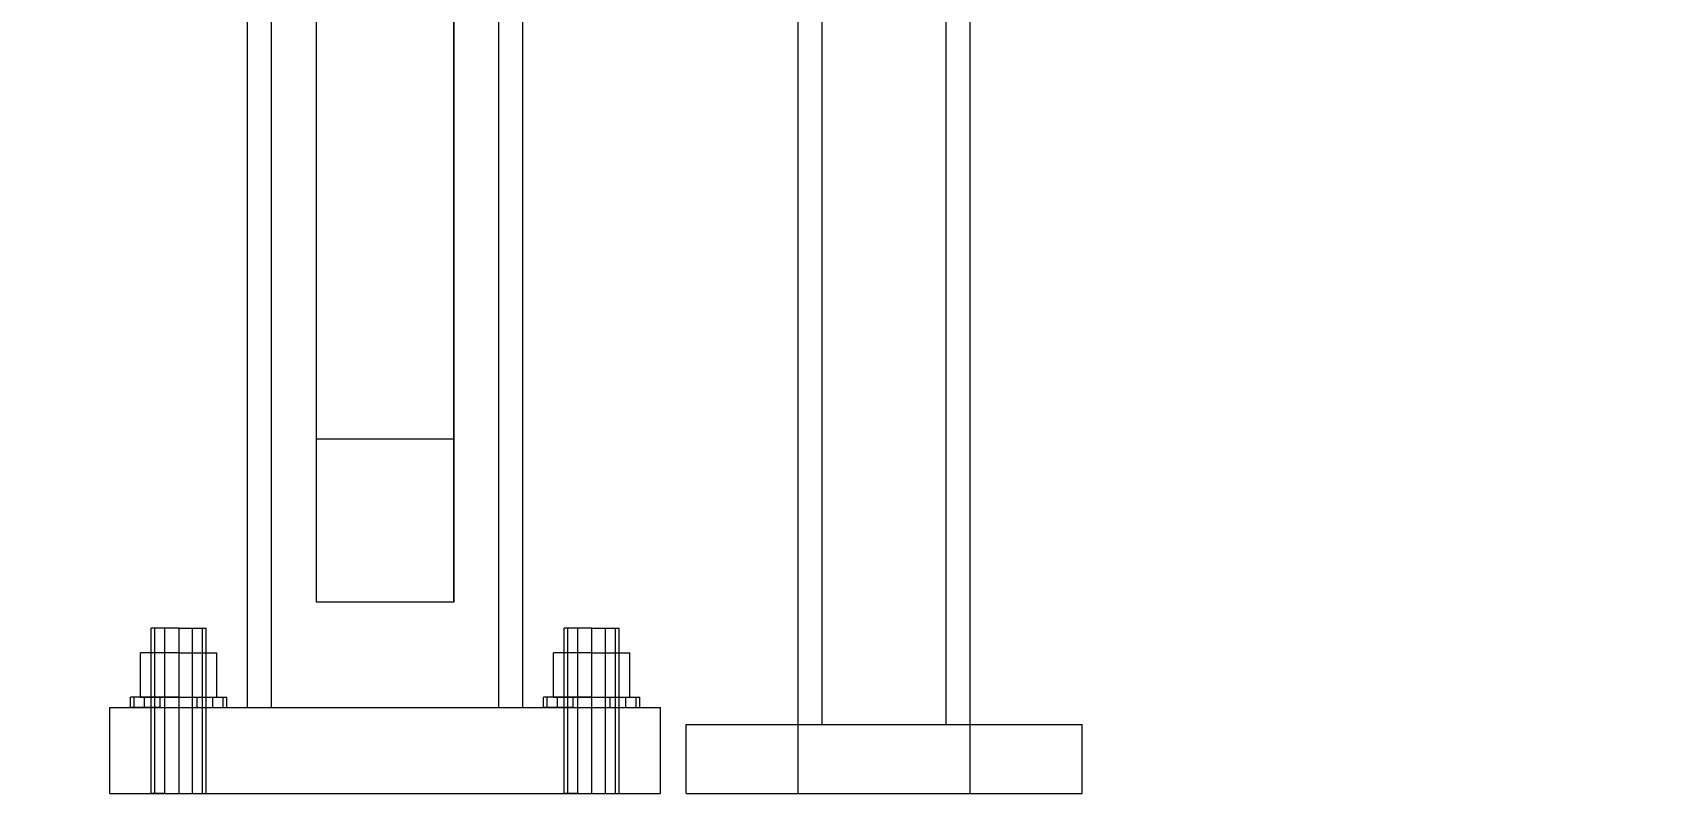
# Model space of a CAD drawing. Header units: millimetres. Extents: x -2500 to 58855, y -53268 to 6837.
# Drawn here: x -532.5 to -60.8, y -36000 to -35779 of the extents above; entities that cross this region are included whole.
import ezdxf

# ---------------------------------------------------------------- set-up
doc = ezdxf.new("R2010")
doc.units = ezdxf.units.MM
for name, color, linetype, lineweight in [('COTAS_O', 1, 'Continuous', 0), ('frontal_C01', 7, 'Continuous', 0), ('frontal_C02', 7, 'Continuous', 0), ('frontal_C03', 7, 'Continuous', 0), ('frontal_C05', 7, 'Continuous', 0)]:
    doc.layers.add(name, color=color, linetype=linetype, lineweight=lineweight)
doc.dimstyles.new('R19_100', dxfattribs={"dimtxt": 250, "dimasz": 150, "dimexe": 150, "dimexo": 80, "dimgap": 100, "dimtad": 1, "dimtih": 1, "dimtoh": 1, "dimdsep": 46, "dimcen": 0.09, "dimadec": 0, "dimazin": 0, "dimtfac": 1, "dimtdec": 4, "dimtofl": 0, "dimtmove": 0, "dimatfit": 3, "dimfxl": 1, "dimtolj": 1, "dimtzin": 0, "dimarcsym": 0})

# ---------------------------------------------------------------- blocks, each defined once
blk = doc.blocks.new('*D45')
at = {"layer": 'COTAS_O', "color": 0, "lineweight": -2, "transparency": 16777216}
for p, q in [((-1480, -35920), (-1480, -35150)), ((490, -35920), (490, -35150)), ((-1330, -35300), (340, -35300))]:
    blk.add_line(p, q, dxfattribs=at)
at = {"layer": 'COTAS_O', "color": 0, "transparency": 16777216}
for points in [[(-1330, -35275), (-1330, -35325), (-1480, -35300)], [(340, -35275), (340, -35325), (490, -35300)]]:
    blk.add_solid(points, dxfattribs=at)
at = {"layer": 'Defpoints', "color": 0, "transparency": 16777216}
for p in [(490, -35300), (-1480, -36000), (490, -36000)]:
    blk.add_point(p, dxfattribs=at)
blk = doc.blocks.new('*D47')
at = {"layer": 'COTAS_O', "color": 0, "lineweight": -2, "transparency": 16777216}
for p, q in [((-1400, -35920), (-1400, -35150)), ((1400, -35920), (1400, -35150)), ((-1250, -35300), (1250, -35300))]:
    blk.add_line(p, q, dxfattribs=at)
at = {"layer": 'COTAS_O', "color": 0, "transparency": 16777216}
for points in [[(-1250, -35275), (-1250, -35325), (-1400, -35300)], [(1250, -35275), (1250, -35325), (1400, -35300)]]:
    blk.add_solid(points, dxfattribs=at)
at = {"layer": 'Defpoints', "color": 0, "transparency": 16777216}
for p in [(1400, -35300), (-1400, -36000), (1400, -36000)]:
    blk.add_point(p, dxfattribs=at)

msp = doc.modelspace()

# ---------------------------------------------------------------- linework, layer by layer
at = {"layer": 'frontal_C01'}
for p, q in [((-470, -35975), (-470, -34088.498)), ((-463, -35975), (-463, -34088.498)), ((-397, -35975), (-397, -34088.498)), ((-390, -35975), (-390, -34088.498)), ((-470, -35975), (-470, -34888.934)), ((-463, -35975), (-463, -34888.934)), ((-397, -35975), (-397, -34888.934)), ((-390, -35975), (-390, -34888.934)), ((-470, -35975), (-470, -35689.369)), ((-463, -35975), (-463, -35689.369)), ((-397, -35975), (-397, -35689.369)), ((-390, -35975), (-390, -35689.369)), ((-450, -35897.026), (-450, -35706.138)), ((-410, -35706.138), (-410, -35897.026)), ((-450, -35944.394), (-450, -35753.506)), ((-410, -35944.394), (-410, -35753.506)), ((-450, -35944.394), (-450, -35897.026)), ((-450, -35897.026), (-410, -35897.026)), ((-410, -35897.026), (-410, -35944.394)), ((-410, -35944.394), (-450, -35944.394)), ((-496.928, -35952), (-498, -35952)), ((-498, -36000), (-498, -35952)), ((-494, -35952), (-496.928, -35952)), ((-496.928, -36000), (-496.928, -35952)), ((-490, -35952), (-494, -35952)), ((-494, -36000), (-494, -35952)), ((-490, -35952), (-486, -35952)), ((-490, -35952), (-490, -36000)), ((-486, -35952), (-483.072, -35952)), ((-486, -36000), (-486, -35952)), ((-483.072, -35952), (-482, -35952)), ((-483.072, -36000), (-483.072, -35952)), ((-482, -36000), (-482, -35952)), ((-376.928, -35952), (-378, -35952)), ((-378, -36000), (-378, -35952)), ((-374, -35952), (-376.928, -35952)), ((-376.928, -36000), (-376.928, -35952)), ((-370, -35952), (-374, -35952)), ((-374, -36000), (-374, -35952)), ((-370, -35952), (-366, -35952)), ((-370, -35952), (-370, -36000)), ((-366, -35952), (-363.072, -35952)), ((-366, -36000), (-366, -35952)), ((-363.072, -35952), (-362, -35952)), ((-363.072, -36000), (-363.072, -35952)), ((-362, -36000), (-362, -35952)), ((-490, -35959.2), (-501.085, -35959.2)), ((-501.085, -35972), (-501.085, -35959.2)), ((-490, -35959.2), (-478.915, -35959.2)), ((-490, -35959.2), (-490, -35972)), ((-478.915, -35972), (-478.915, -35959.2)), ((-370, -35959.2), (-381.085, -35959.2)), ((-381.085, -35972), (-381.085, -35959.2)), ((-370, -35959.2), (-358.915, -35959.2)), ((-370, -35959.2), (-370, -35972)), ((-358.915, -35972), (-358.915, -35959.2)), ((-502.934, -35972), (-504, -35972)), ((-504, -35975), (-504, -35972)), ((-499.899, -35972), (-502.934, -35972)), ((-502.934, -35975), (-502.934, -35972)), ((-501.085, -35972), (-490, -35972)), ((-495.358, -35972), (-499.899, -35972)), ((-499.899, -35975), (-499.899, -35972)), ((-490, -35972), (-495.358, -35972)), ((-495.358, -35975), (-495.358, -35972)), ((-490, -35972), (-484.642, -35972)), ((-490, -35972), (-490, -35975)), ((-490, -35972), (-478.915, -35972)), ((-484.642, -35972), (-480.101, -35972)), ((-484.642, -35975), (-484.642, -35972)), ((-480.101, -35972), (-477.066, -35972)), ((-480.101, -35975), (-480.101, -35972)), ((-477.066, -35972), (-476, -35972)), ((-477.066, -35975), (-477.066, -35972)), ((-476, -35975), (-476, -35972)), ((-382.934, -35972), (-384, -35972)), ((-384, -35975), (-384, -35972)), ((-379.899, -35972), (-382.934, -35972)), ((-382.934, -35975), (-382.934, -35972)), ((-381.085, -35972), (-370, -35972)), ((-375.358, -35972), (-379.899, -35972)), ((-379.899, -35975), (-379.899, -35972)), ((-370, -35972), (-375.358, -35972)), ((-375.358, -35975), (-375.358, -35972)), ((-370, -35972), (-364.642, -35972)), ((-370, -35972), (-370, -35975)), ((-370, -35972), (-358.915, -35972)), ((-364.642, -35972), (-360.101, -35972)), ((-364.642, -35975), (-364.642, -35972)), ((-360.101, -35972), (-357.066, -35972)), ((-360.101, -35975), (-360.101, -35972)), ((-357.066, -35972), (-356, -35972)), ((-357.066, -35975), (-357.066, -35972)), ((-356, -35975), (-356, -35972)), ((-510, -35975), (-350, -35975)), ((-510, -36000), (-510, -35975)), ((-502.934, -35975), (-504, -35975)), ((-499.899, -35975), (-502.934, -35975)), ((-495.358, -35975), (-499.899, -35975)), ((-495.358, -35975), (-490, -35975)), ((-490, -35975), (-484.642, -35975)), ((-484.642, -35975), (-480.101, -35975)), ((-480.101, -35975), (-477.066, -35975)), ((-477.066, -35975), (-476, -35975)), ((-470, -35975), (-463, -35975)), ((-463, -35975), (-397, -35975)), ((-397, -35975), (-390, -35975)), ((-382.934, -35975), (-384, -35975)), ((-379.899, -35975), (-382.934, -35975)), ((-375.358, -35975), (-379.899, -35975)), ((-375.358, -35975), (-370, -35975)), ((-370, -35975), (-364.642, -35975)), ((-364.642, -35975), (-360.101, -35975)), ((-360.101, -35975), (-357.066, -35975)), ((-357.066, -35975), (-356, -35975)), ((-350, -36000), (-350, -35975)), ((-510, -36000), (-350, -36000)), ((-496.928, -36000), (-498, -36000)), ((-494, -36000), (-496.928, -36000)), ((-494, -36000), (-490, -36000)), ((-490, -36000), (-486, -36000)), ((-486, -36000), (-483.072, -36000)), ((-483.072, -36000), (-482, -36000)), ((-376.928, -36000), (-378, -36000)), ((-374, -36000), (-376.928, -36000)), ((-374, -36000), (-370, -36000)), ((-370, -36000), (-366, -36000)), ((-366, -36000), (-363.072, -36000)), ((-363.072, -36000), (-362, -36000))]:
    msp.add_line(p, q, dxfattribs=at)
at = {"layer": 'frontal_C02'}
for p, q in [((-470, -35975), (-470, -33576.746)), ((-463, -35975), (-463, -33576.746)), ((-397, -35975), (-397, -33576.746)), ((-390, -35975), (-390, -33576.746)), ((-470, -35975), (-470, -34072.136)), ((-463, -35975), (-463, -34072.136)), ((-397, -35975), (-397, -34072.136)), ((-390, -35975), (-390, -34072.136)), ((-470, -35975), (-470, -34861.253)), ((-463, -35975), (-463, -34861.253)), ((-397, -35975), (-397, -34861.253)), ((-390, -35975), (-390, -34861.253)), ((-470, -35975), (-470, -35610.837)), ((-463, -35975), (-463, -35610.837)), ((-397, -35975), (-397, -35610.837)), ((-390, -35975), (-390, -35610.837)), ((-496.928, -35952), (-498, -35952)), ((-498, -36000), (-498, -35952)), ((-494, -35952), (-496.928, -35952)), ((-496.928, -36000), (-496.928, -35952)), ((-490, -35952), (-494, -35952)), ((-494, -36000), (-494, -35952)), ((-490, -35952), (-486, -35952)), ((-490, -35952), (-490, -36000)), ((-486, -35952), (-483.072, -35952)), ((-486, -36000), (-486, -35952)), ((-483.072, -35952), (-482, -35952)), ((-483.072, -36000), (-483.072, -35952)), ((-482, -36000), (-482, -35952)), ((-376.928, -35952), (-378, -35952)), ((-378, -36000), (-378, -35952)), ((-374, -35952), (-376.928, -35952)), ((-376.928, -36000), (-376.928, -35952)), ((-370, -35952), (-374, -35952)), ((-374, -36000), (-374, -35952)), ((-370, -35952), (-366, -35952)), ((-370, -35952), (-370, -36000)), ((-366, -35952), (-363.072, -35952)), ((-366, -36000), (-366, -35952)), ((-363.072, -35952), (-362, -35952)), ((-363.072, -36000), (-363.072, -35952)), ((-362, -36000), (-362, -35952)), ((-490, -35959.2), (-501.085, -35959.2)), ((-501.085, -35972), (-501.085, -35959.2)), ((-490, -35959.2), (-478.915, -35959.2)), ((-490, -35959.2), (-490, -35972)), ((-478.915, -35972), (-478.915, -35959.2)), ((-370, -35959.2), (-381.085, -35959.2)), ((-381.085, -35972), (-381.085, -35959.2)), ((-370, -35959.2), (-358.915, -35959.2)), ((-370, -35959.2), (-370, -35972)), ((-358.915, -35972), (-358.915, -35959.2)), ((-502.934, -35972), (-504, -35972)), ((-504, -35975), (-504, -35972)), ((-499.899, -35972), (-502.934, -35972)), ((-502.934, -35975), (-502.934, -35972)), ((-501.085, -35972), (-490, -35972)), ((-495.358, -35972), (-499.899, -35972)), ((-499.899, -35975), (-499.899, -35972)), ((-490, -35972), (-495.358, -35972)), ((-495.358, -35975), (-495.358, -35972)), ((-490, -35972), (-484.642, -35972)), ((-490, -35972), (-490, -35975)), ((-490, -35972), (-478.915, -35972)), ((-484.642, -35972), (-480.101, -35972)), ((-484.642, -35975), (-484.642, -35972)), ((-480.101, -35972), (-477.066, -35972)), ((-480.101, -35975), (-480.101, -35972)), ((-477.066, -35972), (-476, -35972)), ((-477.066, -35975), (-477.066, -35972)), ((-476, -35975), (-476, -35972)), ((-382.934, -35972), (-384, -35972)), ((-384, -35975), (-384, -35972)), ((-379.899, -35972), (-382.934, -35972)), ((-382.934, -35975), (-382.934, -35972)), ((-381.085, -35972), (-370, -35972)), ((-375.358, -35972), (-379.899, -35972)), ((-379.899, -35975), (-379.899, -35972)), ((-370, -35972), (-375.358, -35972)), ((-375.358, -35975), (-375.358, -35972)), ((-370, -35972), (-364.642, -35972)), ((-370, -35972), (-370, -35975)), ((-370, -35972), (-358.915, -35972)), ((-364.642, -35972), (-360.101, -35972)), ((-364.642, -35975), (-364.642, -35972)), ((-360.101, -35972), (-357.066, -35972)), ((-360.101, -35975), (-360.101, -35972)), ((-357.066, -35972), (-356, -35972)), ((-357.066, -35975), (-357.066, -35972)), ((-356, -35975), (-356, -35972)), ((-510, -35975), (-350, -35975)), ((-510, -36000), (-510, -35975)), ((-502.934, -35975), (-504, -35975)), ((-499.899, -35975), (-502.934, -35975)), ((-495.358, -35975), (-499.899, -35975)), ((-495.358, -35975), (-490, -35975)), ((-490, -35975), (-484.642, -35975)), ((-484.642, -35975), (-480.101, -35975)), ((-480.101, -35975), (-477.066, -35975)), ((-477.066, -35975), (-476, -35975)), ((-470, -35975), (-463, -35975)), ((-463, -35975), (-397, -35975)), ((-397, -35975), (-390, -35975)), ((-382.934, -35975), (-384, -35975)), ((-379.899, -35975), (-382.934, -35975)), ((-375.358, -35975), (-379.899, -35975)), ((-375.358, -35975), (-370, -35975)), ((-370, -35975), (-364.642, -35975)), ((-364.642, -35975), (-360.101, -35975)), ((-360.101, -35975), (-357.066, -35975)), ((-357.066, -35975), (-356, -35975)), ((-350, -36000), (-350, -35975)), ((-510, -36000), (-350, -36000)), ((-496.928, -36000), (-498, -36000)), ((-494, -36000), (-496.928, -36000)), ((-494, -36000), (-490, -36000)), ((-490, -36000), (-486, -36000)), ((-486, -36000), (-483.072, -36000)), ((-483.072, -36000), (-482, -36000)), ((-376.928, -36000), (-378, -36000)), ((-374, -36000), (-376.928, -36000)), ((-374, -36000), (-370, -36000)), ((-370, -36000), (-366, -36000)), ((-366, -36000), (-363.072, -36000)), ((-363.072, -36000), (-362, -36000))]:
    msp.add_line(p, q, dxfattribs=at)
at = {"layer": 'frontal_C03'}
for p, q in [((-470, -35975), (-470, -33153.291)), ((-463, -35975), (-463, -33153.291)), ((-397, -35975), (-397, -33153.291)), ((-390, -35975), (-390, -33153.291)), ((-470, -35975), (-470, -33352.58)), ((-463, -35975), (-463, -33352.58)), ((-397, -35975), (-397, -33352.58)), ((-390, -35975), (-390, -33352.58)), ((-470, -35975), (-470, -34079.714)), ((-463, -35975), (-463, -34079.714)), ((-397, -35975), (-397, -34079.714)), ((-390, -35975), (-390, -34079.714)), ((-470, -35975), (-470, -34806.848)), ((-463, -35975), (-463, -34806.848)), ((-397, -35975), (-397, -34806.848)), ((-390, -35975), (-390, -34806.848)), ((-470, -35975), (-470, -35461.683)), ((-463, -35975), (-463, -35461.683)), ((-397, -35975), (-397, -35461.683)), ((-390, -35975), (-390, -35461.683)), ((-496.928, -35952), (-498, -35952)), ((-498, -36000), (-498, -35952)), ((-494, -35952), (-496.928, -35952)), ((-496.928, -36000), (-496.928, -35952)), ((-490, -35952), (-494, -35952)), ((-494, -36000), (-494, -35952)), ((-490, -35952), (-486, -35952)), ((-490, -35952), (-490, -36000)), ((-486, -35952), (-483.072, -35952)), ((-486, -36000), (-486, -35952)), ((-483.072, -35952), (-482, -35952)), ((-483.072, -36000), (-483.072, -35952)), ((-482, -36000), (-482, -35952)), ((-376.928, -35952), (-378, -35952)), ((-378, -36000), (-378, -35952)), ((-374, -35952), (-376.928, -35952)), ((-376.928, -36000), (-376.928, -35952)), ((-370, -35952), (-374, -35952)), ((-374, -36000), (-374, -35952)), ((-370, -35952), (-366, -35952)), ((-370, -35952), (-370, -36000)), ((-366, -35952), (-363.072, -35952)), ((-366, -36000), (-366, -35952)), ((-363.072, -35952), (-362, -35952)), ((-363.072, -36000), (-363.072, -35952)), ((-362, -36000), (-362, -35952)), ((-490, -35959.2), (-501.085, -35959.2)), ((-501.085, -35972), (-501.085, -35959.2)), ((-490, -35959.2), (-478.915, -35959.2)), ((-490, -35959.2), (-490, -35972)), ((-478.915, -35972), (-478.915, -35959.2)), ((-370, -35959.2), (-381.085, -35959.2)), ((-381.085, -35972), (-381.085, -35959.2)), ((-370, -35959.2), (-358.915, -35959.2)), ((-370, -35959.2), (-370, -35972)), ((-358.915, -35972), (-358.915, -35959.2)), ((-502.934, -35972), (-504, -35972)), ((-504, -35975), (-504, -35972)), ((-499.899, -35972), (-502.934, -35972)), ((-502.934, -35975), (-502.934, -35972)), ((-501.085, -35972), (-490, -35972)), ((-495.358, -35972), (-499.899, -35972)), ((-499.899, -35975), (-499.899, -35972)), ((-490, -35972), (-495.358, -35972)), ((-495.358, -35975), (-495.358, -35972)), ((-490, -35972), (-484.642, -35972)), ((-490, -35972), (-490, -35975)), ((-490, -35972), (-478.915, -35972)), ((-484.642, -35972), (-480.101, -35972)), ((-484.642, -35975), (-484.642, -35972)), ((-480.101, -35972), (-477.066, -35972)), ((-480.101, -35975), (-480.101, -35972)), ((-477.066, -35972), (-476, -35972)), ((-477.066, -35975), (-477.066, -35972)), ((-476, -35975), (-476, -35972)), ((-382.934, -35972), (-384, -35972)), ((-384, -35975), (-384, -35972)), ((-379.899, -35972), (-382.934, -35972)), ((-382.934, -35975), (-382.934, -35972)), ((-381.085, -35972), (-370, -35972)), ((-375.358, -35972), (-379.899, -35972)), ((-379.899, -35975), (-379.899, -35972)), ((-370, -35972), (-375.358, -35972)), ((-375.358, -35975), (-375.358, -35972)), ((-370, -35972), (-364.642, -35972)), ((-370, -35972), (-370, -35975)), ((-370, -35972), (-358.915, -35972)), ((-364.642, -35972), (-360.101, -35972)), ((-364.642, -35975), (-364.642, -35972)), ((-360.101, -35972), (-357.066, -35972)), ((-360.101, -35975), (-360.101, -35972)), ((-357.066, -35972), (-356, -35972)), ((-357.066, -35975), (-357.066, -35972)), ((-356, -35975), (-356, -35972)), ((-510, -35975), (-350, -35975)), ((-510, -36000), (-510, -35975)), ((-502.934, -35975), (-504, -35975)), ((-499.899, -35975), (-502.934, -35975)), ((-495.358, -35975), (-499.899, -35975)), ((-495.358, -35975), (-490, -35975)), ((-490, -35975), (-484.642, -35975)), ((-484.642, -35975), (-480.101, -35975)), ((-480.101, -35975), (-477.066, -35975)), ((-477.066, -35975), (-476, -35975)), ((-470, -35975), (-463, -35975)), ((-463, -35975), (-397, -35975)), ((-397, -35975), (-390, -35975)), ((-382.934, -35975), (-384, -35975)), ((-379.899, -35975), (-382.934, -35975)), ((-375.358, -35975), (-379.899, -35975)), ((-375.358, -35975), (-370, -35975)), ((-370, -35975), (-364.642, -35975)), ((-364.642, -35975), (-360.101, -35975)), ((-360.101, -35975), (-357.066, -35975)), ((-357.066, -35975), (-356, -35975)), ((-350, -36000), (-350, -35975)), ((-510, -36000), (-350, -36000)), ((-496.928, -36000), (-498, -36000)), ((-494, -36000), (-496.928, -36000)), ((-494, -36000), (-490, -36000)), ((-490, -36000), (-486, -36000)), ((-486, -36000), (-483.072, -36000)), ((-483.072, -36000), (-482, -36000)), ((-376.928, -36000), (-378, -36000)), ((-374, -36000), (-376.928, -36000)), ((-374, -36000), (-370, -36000)), ((-370, -36000), (-366, -36000)), ((-366, -36000), (-363.072, -36000)), ((-363.072, -36000), (-362, -36000))]:
    msp.add_line(p, q, dxfattribs=at)
at = {"layer": 'frontal_C05'}
for p, q in [((-310, -35980), (-310, -35030)), ((-303, -35980), (-303, -35030)), ((-267, -35980), (-267, -35030)), ((-260, -35980), (-260, -35030)), ((-342.5, -35980), (-227.5, -35980)), ((-342.5, -36000), (-342.5, -35980)), ((-310, -35980), (-260, -35980)), ((-310, -35980), (-303, -35980)), ((-310, -36000), (-310, -35980)), ((-267, -35980), (-260, -35980)), ((-260, -36000), (-260, -35980)), ((-227.5, -36000), (-227.5, -35980)), ((-342.5, -36000), (-227.5, -36000)), ((-310, -36000), (-260, -36000))]:
    msp.add_line(p, q, dxfattribs=at)

# ---------------------------------------------------------------- dimensions: what is measured, and where the dimension line sits
at = {"layer": 'COTAS_O'}
for p1, p2, picture, middle in [((-1480, -36000), (490, -36000), '*D45', (-495, -35300)), ((-1400, -36000), (1400, -36000), '*D47', (0, -35300))]:
    dim = msp.add_aligned_dim(p1=p1, p2=p2, distance=700, text='<> O', dimstyle='R19_100', dxfattribs=at)
    dim.commit()
    dim.dimension.update_dxf_attribs({"geometry": picture, "text_midpoint": middle})

doc.saveas('drawing.dxf')
